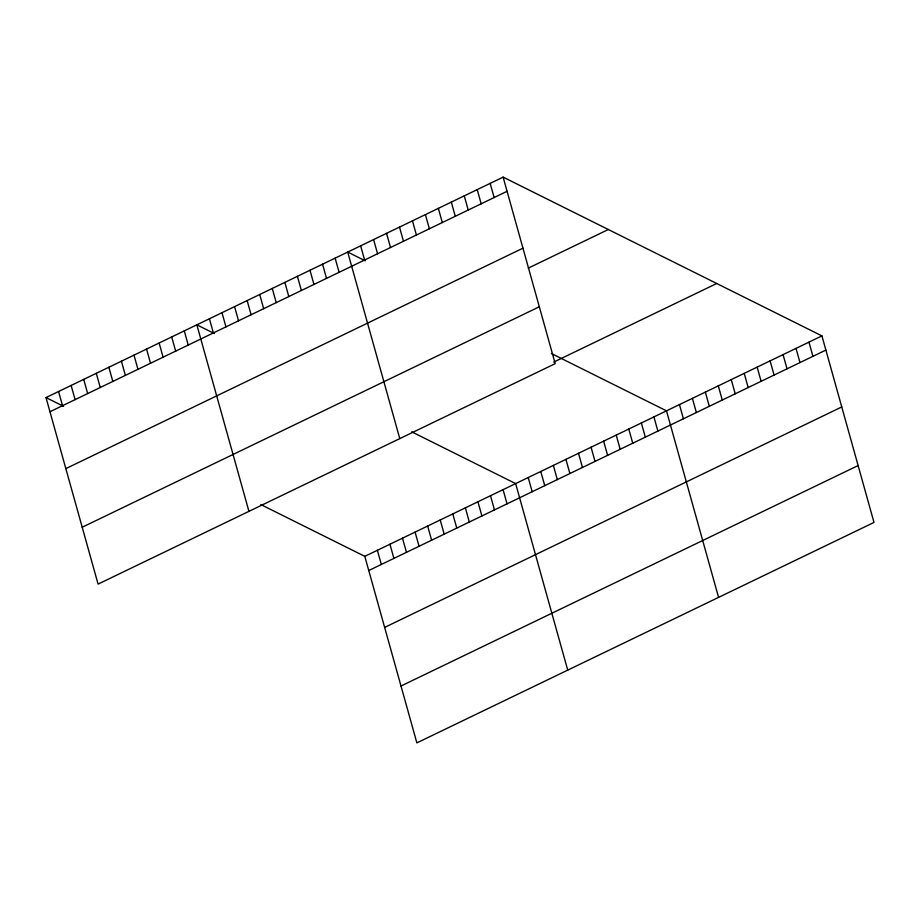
<?xml version="1.0" encoding="UTF-8"?>
<svg xmlns="http://www.w3.org/2000/svg" width="920" height="920" viewBox="0 0 920 920"><rect width="100%" height="100%" fill="white"/><g stroke="black" fill="none" stroke-linecap="round" stroke-linejoin="round"><path stroke-width="1.38" d="M503.125 177.123L555.197 363.653L98.084 584.108L46 397.566L503.125 177.123L821.916 335.892L874 522.433L416.875 742.877L364.803 556.347L260.843 504.574M49.956 411.757L507.081 191.302M65.837 468.625L522.962 248.181M528.264 268.134L608.327 229.517M82.202 527.229L539.316 306.774M553.748 362.089L716.714 283.498M364.803 556.347L821.916 335.892M368.759 570.526L825.884 350.083M384.64 627.405L841.754 406.95M401.005 686.009L858.119 465.554M365.228 260.808L347.702 252.068L399.774 438.61M551.344 353.498L666.494 410.849L718.577 597.379M214.383 333.558L196.845 324.817L248.929 511.359M411.7 431.825L515.648 483.598L567.732 670.128M46 397.566L63.537 406.306M808.967 342.148L812.923 356.327M796.019 348.392L799.974 362.572M783.069 354.637L787.025 368.816M770.109 360.881L774.077 375.061M757.16 367.126L761.116 381.317M744.211 373.37L748.167 387.561M731.262 379.615L735.218 393.806M718.301 385.871L722.269 400.05M705.352 392.115L709.308 406.295M692.404 398.36L696.359 412.539M679.454 404.604L683.41 418.784M653.924 416.909L657.892 431.1M641.355 422.97L645.322 437.161M628.785 429.042L632.741 443.221M616.216 435.103L620.172 449.282M603.646 441.163L607.602 455.342M591.077 447.223L595.033 461.414M578.507 453.284L582.463 467.475M490.164 183.367L494.132 197.547M565.926 459.344L569.894 473.535M477.216 189.612L481.171 203.791M553.357 465.416L557.324 479.596M464.266 195.856L468.222 210.047M540.787 471.477L544.755 485.656M451.317 202.101L455.273 216.292M528.218 477.537L532.185 491.717M438.357 208.345L442.324 222.536M503.079 489.659L507.035 503.849M425.408 214.601L429.375 228.781M490.509 495.719L494.466 509.91M412.459 220.846L416.415 235.025M477.94 501.791L481.896 515.971M399.51 227.09L403.466 241.27M465.37 507.851L469.326 522.031M386.549 233.335L390.517 247.514M452.789 513.912L456.757 528.091M373.6 239.579L377.568 253.77M440.22 519.972L444.187 534.163M360.651 245.824L364.607 260.015M427.65 526.033L431.618 540.224M415.081 532.093L419.048 546.284M335.133 258.14L339.089 272.32M402.511 538.165L406.467 552.345M322.552 264.201L326.519 278.38M389.942 544.226L393.898 558.405M309.983 270.261L313.95 284.441M377.372 550.286L381.328 564.466M297.413 276.322L301.38 290.513M284.843 282.382L288.811 296.573M272.274 288.443L276.23 302.634M259.704 294.515L263.661 308.695M247.135 300.575L251.091 314.755M234.565 306.636L238.521 320.815M221.996 312.697L225.952 326.887M209.415 318.757L213.382 332.948M184.276 330.889L188.243 345.069M171.706 336.95L175.674 351.129M159.137 343.01L163.093 357.19M146.567 349.071L150.523 363.262M133.998 355.131L137.954 369.322M121.428 361.192L125.384 375.383M108.859 367.264L112.815 381.443M96.278 373.324L100.245 387.504M83.709 379.385L87.676 393.565M71.139 385.445L75.106 399.636M58.569 391.506L62.537 405.697"/></g></svg>
